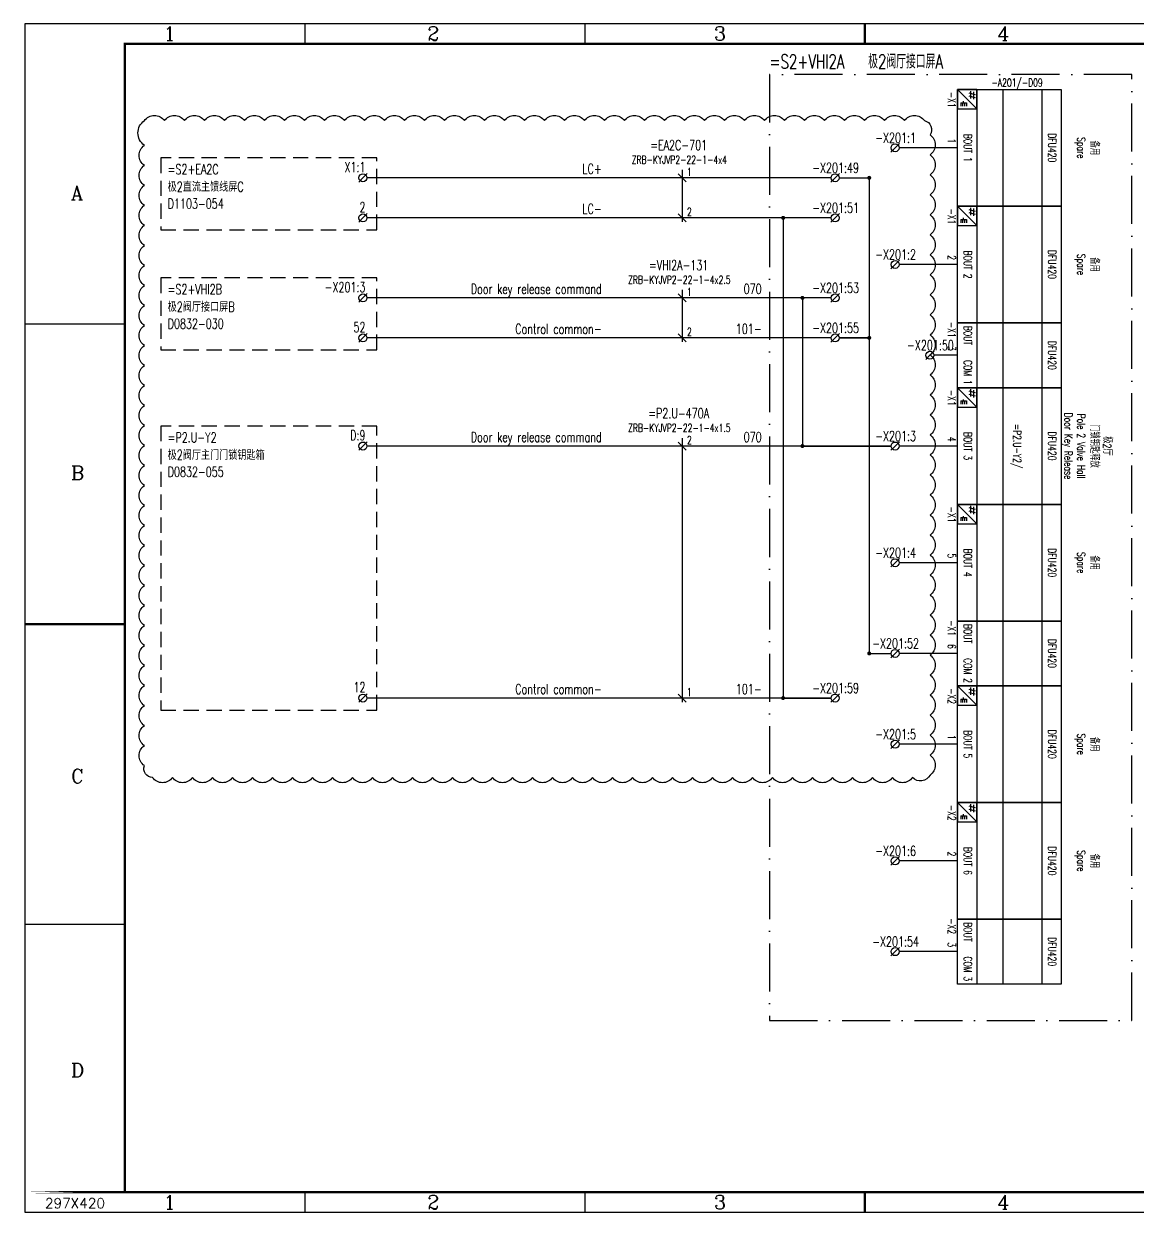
# Model space of a CAD drawing. Header units: millimetres. Extents: x 0 to 420, y 0 to 297.
# Drawn here: x -0.3 to 278.3, y 0 to 297 of the extents above; entities that cross this region are included whole.
import ezdxf
from ezdxf.enums import TextEntityAlignment as Align

# ---------------------------------------------------------------- set-up
doc = ezdxf.new("R2010")
doc.units = ezdxf.units.MM
for name, pattern in [('ACAD_ISO10W100', [18, 12, -3, 0, -3]), ('DASHED', [19.05, 12.7, -6.35]), ('LTY1', [0])]:
    doc.linetypes.add(name, pattern=pattern)
doc.layers.add('GPDRAW', color=1, linetype='Continuous')
doc.layers.add('PEN4', color=7, linetype='LTY1')
doc.styles.add('ECL', font='SIMFANG_2312.TTF', dxfattribs={"width": 0.7, "height": 3})
doc.styles.add('elec', font='romans.shx', dxfattribs={"width": 0.7, "bigfont": 'hzdx1.shx'})
doc.styles.add('GPDRAW', font='txt.shx', dxfattribs={"height": 2.5, "bigfont": 'hzfs.shx'})
doc.styles.add('ROMANC', font='romanc')
doc.styles.get("Standard").update_dxf_attribs({"font": 'romans.shx', "bigfont": 'hzdx1.shx'})

# ---------------------------------------------------------------- blocks, each defined once
blk = doc.blocks.new('gpdraw')
at = {"color": 2}
for points in [[(1041.81, -82.7), (651.81, -82.7), (651.81, 204.3), (1041.81, 204.3)], [(912.31, -4.11), (1041.81, -4.11), (1041.81, -82.7), (912.31, -82.7)]]:
    blk.add_lwpolyline(points, close=True, dxfattribs=at)
blk = doc.blocks.new('tmInLR')
at = {"color": 0}
for q in [(1.06, 1.06), (-1.06, -1.06)]:
    blk.add_line((0, 0), q, dxfattribs=at)
blk.add_circle((0, 0), 1, dxfattribs=at)
at = {"color": 0, "style": 'elec', "width": 0.7}
blk.add_text('1.5', height=0.000667, dxfattribs=at).set_placement((0.71, 0.71))
at = {"color": 0, "style": 'elec', "width": 0.7, "flags": 1}
for tag, p in [('DESC', (0.07, 4.37)), ('TERNO', (0.13, 1.25))]:
    blk.add_attdef(tag, text='', height=2.5, dxfattribs=at).set_placement(p, align=Align.CENTER)
at = {"color": 0, "style": 'elec', "width": 0.7}
blk.add_attdef('NO', text='', height=2.5, dxfattribs=at).set_placement((0.13, 1.25), align=Align.CENTER)
blk = doc.blocks.new('*U28', base_point=(202.55, 258.5))
blk.add_lwpolyline([(203.55, 258.5), (211.08, 258.5), (211.08, 218.5), (203.55, 218.5)])
at = {"const_width": 0.5}
for points in [[(210.83, 258.5, 1), (211.33, 258.5, 1), (210.83, 258.5, 1)], [(210.83, 218.5, 1), (211.33, 218.5, 1), (210.83, 218.5, 1)]]:
    blk.add_lwpolyline(points, format="xyb", dxfattribs=at)
at = {"style": 'elec'}
for tag, p in [('DIC1', (213.08, 258.5)), ('CODE', (215.08, 238.5)), ('DIC2', (213.08, 218.5))]:
    blk.add_attdef(tag, p, '', height=3, dxfattribs=at)
blk = doc.blocks.new('*U29', base_point=(202.55, 218.5))
blk.add_lwpolyline([(203.55, 218.5), (211.08, 218.5), (211.08, 139.64), (216.55, 139.64)])
at = {"const_width": 0.5}
for points in [[(210.83, 218.5, 1), (211.33, 218.5, 1), (210.83, 218.5, 1)], [(210.83, 139.64, 1), (211.33, 139.64, 1), (210.83, 139.64, 1)]]:
    blk.add_lwpolyline(points, format="xyb", dxfattribs=at)
at = {"style": 'elec'}
for tag, p in [('DIC1', (213.08, 218.5)), ('CODE', (215.08, 179.07)), ('DIC2', (213.08, 139.64))]:
    blk.add_attdef(tag, p, '', height=3, dxfattribs=at)
blk = doc.blocks.new('*U30', base_point=(202.55, 228.5))
at = {"const_width": 0.5}
for points in [[(194.13, 228.5, 1), (194.63, 228.5, 1), (194.13, 228.5, 1)], [(194.13, 191.48, 1), (194.63, 191.48, 1), (194.13, 191.48, 1)]]:
    blk.add_lwpolyline(points, format="xyb", dxfattribs=at)
blk.add_lwpolyline([(201.55, 228.5), (194.38, 228.5), (194.38, 191.48), (216.55, 191.48)])
at = {"style": 'elec'}
for tag, p in [('DIC1', (196.38, 228.5)), ('CODE', (198.38, 209.99)), ('DIC2', (196.38, 191.48))]:
    blk.add_attdef(tag, p, '', height=3, dxfattribs=at)
blk = doc.blocks.new('*U31', base_point=(202.55, 248.5))
at = {"const_width": 0.5}
for points in [[(189.3, 248.5, 1), (189.8, 248.5, 1), (189.3, 248.5, 1)], [(189.3, 128.5, 1), (189.8, 128.5, 1), (189.3, 128.5, 1)]]:
    blk.add_lwpolyline(points, format="xyb", dxfattribs=at)
blk.add_lwpolyline([(201.55, 248.5), (189.55, 248.5), (189.55, 128.5), (201.55, 128.5)])
at = {"style": 'elec'}
for tag, p in [('DIC1', (191.55, 248.5)), ('CODE', (193.55, 188.5)), ('DIC2', (191.55, 128.5))]:
    blk.add_attdef(tag, p, '', height=3, dxfattribs=at)
blk = doc.blocks.new('*U32')
at = {"color": 7, "linetype": 'DASHED', "ltscale": 0.3}
blk.add_lwpolyline([(0, 0), (0, -70.98), (54.04, -70.98), (54.04, 0), (0, 0)], dxfattribs=at)
at = {"color": 7, "style": 'elec', "width": 0.7}
for tag, p in [('EQUCODE', (1.73, -4.11)), ('EQUNAME', (1.73, -8.46)), ('DWGNO0', (1.73, -12.7))]:
    blk.add_attdef(tag, p, '', height=2.5, dxfattribs=at)
blk = doc.blocks.new('*U33', base_point=(201.55, 128.5))
at = {"color": 7}
blk.add_lwpolyline([(201.55, 128.5), (201.55, 128.5), (201.55, 128.5), (85.49, 128.5)], dxfattribs=at)
at = {"color": 7, "style": 'elec', "width": 0.7}
for tag, p in [('WireSerial', (73.17, 129.5)), ('BSHORTCABLESERIAL', (102.17, 129.5)), ('WireDescription', (106.17, 129.5)), ('BSCREEN', (114.17, 129.5)), ('ToOtherEqu', (130.17, 129.5)), ('IsDesignWire', (148.17, 129.5)), ('LoopCode', (146.17, 129.5)), ('InOut', (148.17, 129.5)), ('SCREEN', (161.17, 129.5)), ('SHORTCABLESERIAL', (185.17, 129.5))]:
    blk.add_attdef(tag, text='', height=2.5, dxfattribs=at).set_placement(p, align=Align.RIGHT)
blk = doc.blocks.new('*U34', base_point=(216.55, 191.48))
at = {"color": 7}
blk.add_lwpolyline([(216.55, 191.48), (216.55, 191.48), (216.55, 191.48), (85.49, 191.48)], dxfattribs=at)
at = {"color": 7, "style": 'elec', "width": 0.7}
for tag, p in [('WireSerial', (73.17, 192.48)), ('BSHORTCABLESERIAL', (102.17, 192.48)), ('WireDescription', (106.17, 192.48)), ('BSCREEN', (114.17, 192.48)), ('ToOtherEqu', (130.17, 192.48)), ('IsDesignWire', (148.17, 192.48)), ('LoopCode', (146.17, 192.48)), ('InOut', (148.17, 192.48)), ('SCREEN', (161.17, 192.48)), ('SHORTCABLESERIAL', (185.17, 192.48))]:
    blk.add_attdef(tag, text='', height=2.5, dxfattribs=at).set_placement(p, align=Align.RIGHT)
blk = doc.blocks.new('*U35')
at = {"color": 7, "linetype": 'DASHED', "ltscale": 0.3}
blk.add_lwpolyline([(0, 0), (0, -18), (54.04, -18), (54.04, 0), (0, 0)], dxfattribs=at)
at = {"color": 7, "style": 'elec', "width": 0.7}
for tag, p in [('EQUCODE', (1.73, -4.11)), ('EQUNAME', (1.73, -8.46)), ('DWGNO0', (1.73, -12.7))]:
    blk.add_attdef(tag, p, '', height=2.5, dxfattribs=at)
blk = doc.blocks.new('*U36', base_point=(201.55, 218.5))
at = {"color": 7}
blk.add_lwpolyline([(201.55, 218.5), (201.55, 218.5), (201.55, 218.5), (85.49, 218.5)], dxfattribs=at)
at = {"color": 7, "style": 'elec', "width": 0.7}
for tag, p in [('WireSerial', (73.17, 219.5)), ('BSHORTCABLESERIAL', (102.17, 219.5)), ('WireDescription', (106.17, 219.5)), ('BSCREEN', (114.17, 219.5)), ('ToOtherEqu', (130.17, 219.5)), ('IsDesignWire', (148.17, 219.5)), ('LoopCode', (146.17, 219.5)), ('InOut', (148.17, 219.5)), ('SCREEN', (161.17, 219.5)), ('SHORTCABLESERIAL', (185.17, 219.5))]:
    blk.add_attdef(tag, text='', height=2.5, dxfattribs=at).set_placement(p, align=Align.RIGHT)
blk = doc.blocks.new('*U37', base_point=(201.55, 228.5))
at = {"color": 7}
blk.add_lwpolyline([(201.55, 228.5), (201.55, 228.5), (201.55, 228.5), (85.49, 228.5)], dxfattribs=at)
at = {"color": 7, "style": 'elec', "width": 0.7}
for tag, p in [('WireSerial', (73.17, 229.5)), ('BSHORTCABLESERIAL', (102.17, 229.5)), ('WireDescription', (106.17, 229.5)), ('BSCREEN', (114.17, 229.5)), ('ToOtherEqu', (130.17, 229.5)), ('IsDesignWire', (148.17, 229.5)), ('LoopCode', (146.17, 229.5)), ('InOut', (148.17, 229.5)), ('SCREEN', (161.17, 229.5)), ('SHORTCABLESERIAL', (185.17, 229.5))]:
    blk.add_attdef(tag, text='', height=2.5, dxfattribs=at).set_placement(p, align=Align.RIGHT)
blk = doc.blocks.new('*U38')
at = {"color": 7, "linetype": 'DASHED', "ltscale": 0.3}
blk.add_lwpolyline([(0, 0), (0, -18), (54.04, -18), (54.04, 0), (0, 0)], dxfattribs=at)
at = {"color": 7, "style": 'elec', "width": 0.7}
for tag, p in [('EQUCODE', (1.73, -4.11)), ('EQUNAME', (1.73, -8.46)), ('DWGNO0', (1.73, -12.7))]:
    blk.add_attdef(tag, p, '', height=2.5, dxfattribs=at)
blk = doc.blocks.new('*U39', base_point=(201.55, 248.5))
at = {"color": 7}
blk.add_lwpolyline([(201.55, 248.5), (201.55, 248.5), (201.55, 248.5), (85.49, 248.5)], dxfattribs=at)
at = {"color": 7, "style": 'elec', "width": 0.7}
for tag, p in [('WireSerial', (73.17, 249.5)), ('BSHORTCABLESERIAL', (102.17, 249.5)), ('WireDescription', (106.17, 249.5)), ('BSCREEN', (114.17, 249.5)), ('ToOtherEqu', (130.17, 249.5)), ('IsDesignWire', (148.17, 249.5)), ('LoopCode', (146.17, 249.5)), ('InOut', (148.17, 249.5)), ('SCREEN', (161.17, 249.5)), ('SHORTCABLESERIAL', (185.17, 249.5))]:
    blk.add_attdef(tag, text='', height=2.5, dxfattribs=at).set_placement(p, align=Align.RIGHT)
blk = doc.blocks.new('*U40', base_point=(201.55, 258.5))
at = {"color": 7}
blk.add_lwpolyline([(201.55, 258.5), (201.55, 258.5), (201.55, 258.5), (85.49, 258.5)], dxfattribs=at)
at = {"color": 7, "style": 'elec', "width": 0.7}
for tag, p in [('WireSerial', (73.17, 259.5)), ('BSHORTCABLESERIAL', (102.17, 259.5)), ('WireDescription', (106.17, 259.5)), ('BSCREEN', (114.17, 259.5)), ('ToOtherEqu', (130.17, 259.5)), ('IsDesignWire', (148.17, 259.5)), ('LoopCode', (146.17, 259.5)), ('InOut', (148.17, 259.5)), ('SCREEN', (161.17, 259.5)), ('SHORTCABLESERIAL', (185.17, 259.5))]:
    blk.add_attdef(tag, text='', height=2.5, dxfattribs=at).set_placement(p, align=Align.RIGHT)
blk = doc.blocks.new('*U41')
at = {"color": 7}
blk.add_line((-1, 1), (1, -1), dxfattribs=at)
blk = doc.blocks.new('*U42')
at = {"color": 7}
blk.add_line((0, 2), (0, -11), dxfattribs=at)
for p in [(0, 0), (0, -10)]:
    blk.add_blockref('*U41', p, dxfattribs=at)
at = {"color": 7, "style": 'elec', "width": 0.7}
for tag, height, p in [('WIRECODE', 2.5, (-0.84, 6.92)), ('WIRETYPE', 2, (-0.67, 3.53))]:
    blk.add_attdef(tag, text='', height=height, dxfattribs=at).set_placement(p, align=Align.CENTER)
for tag, p in [('WIRENO1', (1.24, 0.49)), ('WIRENO2', (1.24, -9.51))]:
    blk.add_attdef(tag, p, '', height=2, dxfattribs=at)
blk = doc.blocks.new('*U43')
at = {"color": 7}
blk.add_line((-1, 1), (1, -1), dxfattribs=at)
blk = doc.blocks.new('*U44')
at = {"color": 7}
blk.add_line((0, 2), (0, -11), dxfattribs=at)
for p in [(0, 0), (0, -10)]:
    blk.add_blockref('*U43', p, dxfattribs=at)
at = {"color": 7, "style": 'elec', "width": 0.7}
for tag, height, p in [('WIRECODE', 2.5, (-0.84, 6.92)), ('WIRETYPE', 2, (-0.67, 3.53))]:
    blk.add_attdef(tag, text='', height=height, dxfattribs=at).set_placement(p, align=Align.CENTER)
for tag, p in [('WIRENO1', (1.24, 0.49)), ('WIRENO2', (1.24, -9.51))]:
    blk.add_attdef(tag, p, '', height=2, dxfattribs=at)
blk = doc.blocks.new('*U45')
at = {"color": 7}
blk.add_line((-1, 1), (1, -1), dxfattribs=at)
blk = doc.blocks.new('*U46')
at = {"color": 7}
blk.add_line((0, 2), (0, -63.98), dxfattribs=at)
for p in [(0, 0), (0, -62.98)]:
    blk.add_blockref('*U45', p, dxfattribs=at)
at = {"color": 7, "style": 'elec', "width": 0.7}
for tag, height, p in [('WIRECODE', 2.5, (-0.84, 6.92)), ('WIRETYPE', 2, (-0.67, 3.53))]:
    blk.add_attdef(tag, text='', height=height, dxfattribs=at).set_placement(p, align=Align.CENTER)
for tag, p in [('WIRENO1', (1.24, 0.49)), ('WIRENO2', (1.24, -62.49))]:
    blk.add_attdef(tag, p, '', height=2, dxfattribs=at)
blk = doc.blocks.new('*U47', base_point=(186.17, 284.34))
at = {"linetype": 'ACAD_ISO10W100'}
blk.add_lwpolyline([(186.17, 284.34), (186.17, 47.88), (276.76, 47.88), (276.76, 284.34)], close=True, dxfattribs=at)
at = {"style": 'elec', "width": 0.7}
for tag, p in [('EquCode', (186.17, 285.84)), ('EquDesCode', (186.17, 285.84)), ('DDCode', (236.17, 285.84)), ('EquName', (236.17, 285.84)), ('EquPlace', (286.17, 285.84))]:
    blk.add_attdef(tag, p, '', height=3.5, dxfattribs=at)
blk = doc.blocks.new('tmL')
at = {"color": 0}
for q in [(1.06, 1.06), (-1.06, -1.06)]:
    blk.add_line((0, 0), q, dxfattribs=at)
blk.add_circle((0, 0), 1, dxfattribs=at)
at = {"color": 0, "style": 'elec', "width": 0.7}
blk.add_text('1.5', height=0.000667, dxfattribs=at).set_placement((0.71, 0.71))
blk.add_attdef('ObjTerm.Name', text='', height=2.5, dxfattribs=at).set_placement((0.64, 1.44), align=Align.RIGHT)
at = {"color": 0, "style": 'elec', "width": 0.7, "flags": 1}
blk.add_attdef('TERNO', text='', height=2.5, dxfattribs=at).set_placement((0.64, 1.44), align=Align.RIGHT)
at = {"color": 0, "style": 'elec', "width": 0.7}
blk.add_attdef('ObjFile.DwgNo', text='', height=2.5, dxfattribs=at).set_placement((-1.73, -0.73), align=Align.BOTTOM_RIGHT)
blk = doc.blocks.new('XXDAFRAM-CH-HENG-A3')
at = {"color": 1}
for p, q in [((70, 297), (70, 292)), ((140, 297), (140, 292)), ((0, 222), (25, 222)), ((0, 72), (25, 72)), ((70, 5), (70, 0)), ((140, 5), (140, 0))]:
    blk.add_line(p, q, dxfattribs=at)
at = {"color": 1, "lineweight": 50}
for p, q in [((210, 297), (210, 292)), ((0, 147), (25, 147)), ((210, 5), (210, 0))]:
    blk.add_line(p, q, dxfattribs=at)
at = {"color": 1}
blk.add_lwpolyline([(0, 0), (420, 0), (420, 297), (0, 297)], close=True, dxfattribs=at)
at = {"color": 1, "const_width": 0.6}
for points in [[(25, 5), (415, 5), (415, 292), (25, 292)], [(0, 5), (25, 5), (25, 5), (0, 5)]]:
    blk.add_lwpolyline(points, close=True, dxfattribs=at)
at = {"color": 1, "style": 'ROMANC'}
for s, p in [('1', (36.13, 292.79)), ('2', (102.08, 292.79)), ('3', (173.76, 292.79)), ('4', (244.59, 292.79)), ('1', (36.13, 0.79)), ('2', (102.08, 0.79)), ('3', (173.76, 0.79)), ('4', (244.59, 0.79))]:
    blk.add_text(s, height=3.5, dxfattribs=at).set_placement(p, align=Align.CENTER)
for s, p in [('A', (11.51, 252.97)), ('B', (11.51, 183)), ('C', (11.51, 107.22)), ('D', (11.51, 33.72))]:
    blk.add_text(s, height=3.5, dxfattribs=at).set_placement(p)
at = {"linetype": 'Continuous', "style": 'ECL', "width": 0.7}
for tag, height, p in [('DESIGNSTATUS', 2.8, (407.01, 52.29)), ('ENDESIGNSTATUS', 2.8, (407.01, 47.38)), ('V', 2.8, (378.31, 42.42)), ('O', 2.8, (382.62, 42.42)), ('N', 2.8, (386.94, 42.42)), ('L', 2.8, (391.26, 42.42)), ('D', 2.8, (399.89, 42.42)), ('W', 2.8, (404.21, 42.42)), ('G', 2.8, (408.52, 42.42)), ('VEREN40', 2.8, (412.84, 42.42)), ('DWGNAME1', 3, (372.02, 30.89)), ('DWGENAME1', 3, (371.83, 27.23)), ('DWGNAME', 3, (371.83, 27.15)), ('DWGNAME2', 3, (371.83, 23.32)), ('DWGENAME', 3, (371.83, 23.3)), ('DWGENAME2', 3, (372.06, 19.64)), ('DWGNO', 3, (370.72, 8.72)), ('VEREN40', 3, (411.22, 8.72))]:
    blk.add_attdef(tag, text='', height=height, dxfattribs=at).set_placement(p, align=Align.MIDDLE)
at = {"style": 'ECL', "width": 0.7, "flags": 1}
for p in [(321.47, 31.79), (321.47, 26.19), (321.47, 20.59), (321.47, 14.99)]:
    blk.add_attdef('DATE', text='', height=3, dxfattribs=at).set_placement(p, align=Align.MIDDLE)
for tag, p in [('SJ1', (299.89, 28.99)), ('JH', (299.89, 23.39)), ('SH1', (299.89, 17.79)), ('PZ', (299.89, 12.19)), ('BL', (299.89, 5))]:
    blk.add_attdef(tag, p, '', height=3, dxfattribs=at)
at = {"layer": 'GPDRAW', "color": 1, "linetype": 'Continuous', "style": 'GPDRAW'}
blk.add_text('297X420', height=2.5, dxfattribs=at).set_placement((5, 1))

msp = doc.modelspace()

# ---------------------------------------------------------------- linework, layer by layer
msp.add_line((233.13, 131.54), (259.05, 131.54))
at = {"color": 6}
msp.add_lwpolyline([(29.86, 272.81, -0.520567), (34.86, 272.81, -0.520567), (39.86, 272.81, -0.520567), (44.86, 272.81, -0.520567), (49.86, 272.81, -0.520567), (54.86, 272.81, -0.520567), (59.86, 272.81, -0.520567), (64.86, 272.81, -0.520567), (69.86, 272.81, -0.520567), (74.86, 272.81, -0.520567), (79.86, 272.81, -0.520567), (84.86, 272.81, -0.520567), (89.86, 272.81, -0.520567), (94.86, 272.81, -0.520567), (99.86, 272.81, -0.520567), (104.86, 272.81, -0.520567), (109.86, 272.81, -0.520567), (114.86, 272.81, -0.520567), (119.86, 272.81, -0.520567), (124.86, 272.81, -0.520567), (129.86, 272.81, -0.520567), (134.86, 272.81, -0.520567), (139.86, 272.81, -0.520567), (144.86, 272.81, -0.520567), (149.86, 272.81, -0.520567), (154.86, 272.81, -0.520567), (159.86, 272.81, -0.520567), (164.86, 272.81, -0.520567), (169.86, 272.81, -0.520567), (174.86, 272.81, -0.520567), (179.86, 272.81, -0.520567), (184.86, 272.81, -0.520567), (189.86, 272.81, -0.520567), (194.86, 272.81, -0.520567), (199.86, 272.81, -0.520567), (204.86, 272.81, -0.520567), (209.86, 272.81, -0.520567), (214.86, 272.81, -0.520567), (219.86, 272.81, -0.520567), (224.86, 272.81, -0.520567), (226.29, 269.24, -0.520567), (226.29, 264.24, -0.520567), (226.29, 259.24, -0.520567), (226.29, 254.24, -0.520567), (226.29, 249.24, -0.520567), (226.29, 244.24, -0.520567), (226.29, 239.24, -0.520567), (226.29, 234.24, -0.520567), (226.29, 229.24, -0.520567), (226.29, 224.24, -0.520567), (226.29, 219.24, -0.520567), (226.29, 214.24, -0.520567), (226.29, 209.24, -0.520567), (226.29, 204.24, -0.520567), (226.29, 199.24, -0.520567), (226.29, 194.24, -0.520567), (226.29, 189.24, -0.520567), (226.29, 184.24, -0.520567), (226.29, 179.24, -0.520567), (226.29, 174.24, -0.520567), (226.29, 169.24, -0.520567), (226.29, 164.24, -0.520567), (226.29, 159.24, -0.520567), (226.29, 154.24, -0.520567), (226.29, 149.24, -0.520567), (226.29, 144.24, -0.520567), (226.29, 139.24, -0.520567), (226.29, 134.24, -0.520567), (226.29, 129.24, -0.520567), (226.29, 124.24, -0.520567), (226.29, 119.24, -0.520567), (226.29, 114.24, -0.520567), (226.29, 109.24, -0.520567), (221.89, 108.64, -0.520567), (216.89, 108.64, -0.520567), (211.89, 108.64, -0.520567), (206.89, 108.64, -0.520567), (201.89, 108.64, -0.520567), (196.89, 108.64, -0.520567), (191.89, 108.64, -0.520567), (186.89, 108.64, -0.520567), (181.89, 108.64, -0.520567), (176.89, 108.64, -0.520567), (171.89, 108.64, -0.520567), (166.89, 108.64, -0.520567), (161.89, 108.64, -0.520567), (156.89, 108.64, -0.520567), (151.89, 108.64, -0.520567), (146.89, 108.64, -0.520567), (141.89, 108.64, -0.520567), (136.89, 108.64, -0.520567), (131.89, 108.64, -0.520567), (126.89, 108.64, -0.520567), (121.89, 108.64, -0.520567), (116.89, 108.64, -0.520567), (111.89, 108.64, -0.520567), (106.89, 108.64, -0.520567), (101.89, 108.64, -0.520567), (96.89, 108.64, -0.520567), (91.89, 108.64, -0.520567), (86.89, 108.64, -0.520567), (81.89, 108.64, -0.520567), (76.89, 108.64, -0.520567), (71.89, 108.64, -0.520567), (66.89, 108.64, -0.520567), (61.89, 108.64, -0.520567), (56.89, 108.64, -0.520567), (51.89, 108.64, -0.520567), (46.89, 108.64, -0.520567), (41.89, 108.64, -0.520567), (36.89, 108.64, -0.520567), (31.89, 108.64, -0.520567), (29.86, 111.61, -0.520567), (29.86, 116.61, -0.520567), (29.86, 121.61, -0.520567), (29.86, 126.61, -0.520567), (29.86, 131.61, -0.520567), (29.86, 136.61, -0.520567), (29.86, 141.61, -0.520567), (29.86, 146.61, -0.520567), (29.86, 151.61, -0.520567), (29.86, 156.61, -0.520567), (29.86, 161.61, -0.520567), (29.86, 166.61, -0.520567), (29.86, 171.61, -0.520567), (29.86, 176.61, -0.520567), (29.86, 181.61, -0.520567), (29.86, 186.61, -0.520567), (29.86, 191.61, -0.520567), (29.86, 196.61, -0.520567), (29.86, 201.61, -0.520567), (29.86, 206.61, -0.520567), (29.86, 211.61, -0.520567), (29.86, 216.61, -0.520567), (29.86, 221.61, -0.520567), (29.86, 226.61, -0.520567), (29.86, 231.61, -0.520567), (29.86, 236.61, -0.520567), (29.86, 241.61, -0.520567), (29.86, 246.61, -0.520567), (29.86, 251.61, -0.520567), (29.86, 256.61, -0.520567), (29.86, 261.61, -0.520567), (29.86, 266.61, -0.520567)], format="xyb", close=True, dxfattribs=at)
at = {"layer": 'PEN4'}
for p, q in [((233.13, 251.42), (233.13, 280.58)), ((233.13, 280.58), (259.05, 280.58)), ((237.99, 280.58), (233.13, 280.58)), ((233.13, 280.58), (233.13, 275.72)), ((237.99, 275.72), (233.13, 280.58)), ((235.97, 279.77), (237.59, 279.36)), ((236.37, 280.17), (236.37, 278.35)), ((237.18, 279.97), (237.18, 278.15)), ((237.99, 280.58), (237.99, 251.42)), ((237.99, 275.72), (237.99, 280.58)), ((244.47, 280.58), (244.47, 251.42)), ((254.19, 280.58), (254.19, 251.42)), ((259.05, 280.58), (259.05, 251.42)), ((233.94, 277.26), (235.4, 277.26)), ((233.94, 277.26), (233.94, 276.45)), ((234.43, 277.26), (234.43, 276.45)), ((234.67, 277.26), (234.67, 277.66)), ((234.91, 277.26), (234.91, 276.45)), ((235.4, 277.26), (235.4, 276.45)), ((235.97, 278.96), (237.59, 278.55)), ((233.13, 275.72), (237.99, 275.72)), ((229.89, 266), (218.55, 266)), ((233.13, 266), (229.89, 266)), ((233.13, 222.26), (233.13, 251.42)), ((233.13, 251.42), (259.05, 251.42)), ((237.99, 251.42), (233.13, 251.42)), ((233.13, 251.42), (233.13, 246.56)), ((237.99, 246.56), (233.13, 251.42)), ((259.05, 251.42), (233.13, 251.42)), ((235.97, 250.61), (237.59, 250.2)), ((235.97, 249.8), (237.59, 249.39)), ((236.37, 251.01), (236.37, 249.19)), ((237.18, 250.81), (237.18, 248.99)), ((237.99, 251.42), (237.99, 222.26)), ((237.99, 246.56), (237.99, 251.42)), ((244.47, 251.42), (244.47, 222.26)), ((254.19, 251.42), (254.19, 222.26)), ((259.05, 251.42), (259.05, 222.26)), ((233.13, 246.56), (237.99, 246.56)), ((233.94, 248.1), (235.4, 248.1)), ((233.94, 248.1), (233.94, 247.29)), ((234.43, 248.1), (234.43, 247.29)), ((234.67, 248.1), (234.67, 248.5)), ((234.91, 248.1), (234.91, 247.29)), ((235.4, 248.1), (235.4, 247.29)), ((229.89, 236.84), (218.55, 236.84)), ((233.13, 236.84), (229.89, 236.84)), ((259.05, 222.26), (233.13, 222.26)), ((233.13, 206.06), (233.13, 222.26)), ((233.13, 222.26), (259.05, 222.26)), ((237.99, 222.26), (237.99, 206.06)), ((244.47, 222.26), (244.47, 206.06)), ((254.19, 222.26), (254.19, 206.06)), ((259.05, 222.26), (259.05, 206.06)), ((229.89, 214.16), (227.25, 214.16)), ((233.13, 214.16), (229.89, 214.16)), ((233.13, 176.9), (233.13, 206.06)), ((233.13, 206.06), (259.05, 206.06)), ((237.99, 206.06), (233.13, 206.06)), ((233.13, 206.06), (233.13, 201.2)), ((237.99, 201.2), (233.13, 206.06)), ((259.05, 206.06), (233.13, 206.06)), ((235.97, 205.25), (237.59, 204.84)), ((236.37, 205.65), (236.37, 203.83)), ((237.18, 205.45), (237.18, 203.63)), ((237.99, 206.06), (237.99, 176.9)), ((237.99, 201.2), (237.99, 206.06)), ((244.47, 206.06), (244.47, 176.9)), ((254.19, 206.06), (254.19, 176.9)), ((259.05, 206.06), (259.05, 176.9)), ((259.05, 206.06), (259.05, 176.9)), ((233.94, 202.74), (235.4, 202.74)), ((233.94, 202.74), (233.94, 201.93)), ((234.43, 202.74), (234.43, 201.93)), ((234.67, 202.74), (234.67, 203.14)), ((234.91, 202.74), (234.91, 201.93)), ((235.4, 202.74), (235.4, 201.93)), ((235.97, 204.44), (237.59, 204.03)), ((233.13, 201.2), (237.99, 201.2)), ((229.89, 191.48), (218.55, 191.48)), ((233.13, 191.48), (229.89, 191.48)), ((233.13, 147.74), (233.13, 176.9)), ((233.13, 176.9), (259.05, 176.9)), ((237.99, 176.9), (233.13, 176.9)), ((233.13, 176.9), (233.13, 172.04)), ((237.99, 172.04), (233.13, 176.9)), ((259.05, 176.9), (233.13, 176.9)), ((235.97, 176.09), (237.59, 175.68)), ((235.97, 175.28), (237.59, 174.87)), ((236.37, 176.49), (236.37, 174.67)), ((237.18, 176.29), (237.18, 174.47)), ((237.99, 176.9), (237.99, 147.74)), ((237.99, 172.04), (237.99, 176.9)), ((244.47, 176.9), (244.47, 147.74)), ((254.19, 176.9), (254.19, 147.74)), ((259.05, 176.9), (259.05, 147.74)), ((233.94, 173.58), (235.4, 173.58)), ((233.94, 173.58), (233.94, 172.77)), ((234.43, 173.58), (234.43, 172.77)), ((234.67, 173.58), (234.67, 173.98)), ((234.91, 173.58), (234.91, 172.77)), ((235.4, 173.58), (235.4, 172.77)), ((233.13, 172.04), (237.99, 172.04)), ((229.89, 162.32), (218.55, 162.32)), ((233.13, 162.32), (229.89, 162.32)), ((259.05, 147.74), (233.13, 147.74)), ((233.13, 131.54), (233.13, 147.74)), ((233.13, 147.74), (259.05, 147.74)), ((237.99, 147.74), (237.99, 131.54)), ((244.47, 147.74), (244.47, 131.54)), ((254.19, 147.74), (254.19, 131.54)), ((259.05, 147.74), (259.05, 131.54)), ((229.89, 139.64), (218.55, 139.64)), ((233.13, 139.64), (229.89, 139.64)), ((233.13, 102.38), (233.13, 131.54)), ((233.13, 131.54), (259.05, 131.54)), ((237.99, 131.54), (233.13, 131.54)), ((233.13, 131.54), (233.13, 126.68)), ((237.99, 126.68), (233.13, 131.54)), ((259.05, 131.54), (233.13, 131.54)), ((235.97, 130.73), (237.59, 130.32)), ((236.37, 131.13), (236.37, 129.31)), ((237.18, 130.93), (237.18, 129.11)), ((237.99, 131.54), (237.99, 102.38)), ((237.99, 126.68), (237.99, 131.54)), ((244.47, 131.54), (244.47, 102.38)), ((254.19, 131.54), (254.19, 102.38)), ((259.05, 131.54), (259.05, 102.38)), ((233.94, 128.22), (235.4, 128.22)), ((233.94, 128.22), (233.94, 127.41)), ((234.43, 128.22), (234.43, 127.41)), ((234.67, 128.22), (234.67, 128.62)), ((234.91, 128.22), (234.91, 127.41)), ((235.4, 128.22), (235.4, 127.41)), ((235.97, 129.92), (237.59, 129.51)), ((233.13, 126.68), (237.99, 126.68)), ((229.89, 116.96), (218.55, 116.96)), ((233.13, 116.96), (229.89, 116.96)), ((259.05, 102.38), (233.13, 102.38)), ((233.13, 73.22), (233.13, 102.38)), ((233.13, 102.38), (259.05, 102.38)), ((237.99, 102.38), (233.13, 102.38)), ((233.13, 102.38), (233.13, 97.52)), ((237.99, 97.52), (233.13, 102.38)), ((235.97, 101.57), (237.59, 101.16)), ((236.37, 101.97), (236.37, 100.15)), ((237.18, 101.77), (237.18, 99.95)), ((237.99, 102.38), (237.99, 73.22)), ((237.99, 97.52), (237.99, 102.38)), ((244.47, 102.38), (244.47, 73.22)), ((254.19, 102.38), (254.19, 73.22)), ((259.05, 102.38), (259.05, 73.22)), ((233.94, 99.06), (235.4, 99.06)), ((233.94, 99.06), (233.94, 98.25)), ((234.43, 99.06), (234.43, 98.25)), ((234.67, 99.06), (234.67, 99.46)), ((234.91, 99.06), (234.91, 98.25)), ((235.4, 99.06), (235.4, 98.25)), ((235.97, 100.76), (237.59, 100.35)), ((233.13, 97.52), (237.99, 97.52)), ((229.89, 87.8), (218.55, 87.8)), ((233.13, 87.8), (229.89, 87.8)), ((259.05, 73.22), (233.13, 73.22)), ((233.13, 57.02), (233.13, 73.22)), ((233.13, 73.22), (259.05, 73.22)), ((237.99, 73.22), (237.99, 57.02)), ((244.47, 73.22), (244.47, 57.02)), ((254.19, 73.22), (254.19, 57.02)), ((259.05, 73.22), (259.05, 57.02)), ((229.89, 65.12), (218.55, 65.12)), ((233.13, 65.12), (229.89, 65.12)), ((259.05, 57.02), (233.13, 57.02))]:
    msp.add_line(p, q, dxfattribs=at)

# ---------------------------------------------------------------- block references
for name, p in [('XXDAFRAM-CH-HENG-A3', (0, 0)), ('gpdraw', (-626.81, 87.7)), ('*U28', (202.55, 258.5)), ('*U31', (202.55, 248.5)), ('*U30', (202.55, 228.5)), ('*U29', (202.55, 218.5))]:
    msp.add_blockref(name, p)
ref = msp.add_blockref('*U47', (186.17, 284.34))
ref.add_attrib('EquCode', '=S2+VHI2A', (186.17, 285.84), dxfattribs={"height": 3.5, "style": 'elec', "width": 0.7})
ref.add_attrib('EquName', '极2阀厅接口屏A', (210.82, 285.84), dxfattribs={"height": 3.5, "style": 'elec', "width": 0.7})
at = {"color": 7}
for name, p, values in [('*U42', (164.27, 258.5), {'WIRECODE': '=EA2C-701', 'WIRETYPE': 'ZRB-KYJVP2-22-1-4x4', 'WIRENO1': '1', 'WIRENO2': '2'}), ('*U38', (33.95, 263.5), {'EQUCODE': '=S2+EA2C', 'EQUNAME': '极2直流主馈线屏C', 'DWGNO0': 'D1103-054'}), ('*U44', (164.27, 228.5), {'WIRECODE': '=VHI2A-131', 'WIRETYPE': 'ZRB-KYJVP2-22-1-4x2.5', 'WIRENO1': '1', 'WIRENO2': '2'}), ('*U35', (33.95, 233.5), {'EQUCODE': '=S2+VHI2B', 'EQUNAME': '极2阀厅接口屏B', 'DWGNO0': 'D0832-030'}), ('*U46', (164.27, 191.48), {'WIRECODE': '=P2.U-470A', 'WIRETYPE': 'ZRB-KYJVP2-22-1-4x1.5', 'WIRENO1': '2', 'WIRENO2': '1'}), ('*U32', (33.95, 196.48), {'EQUCODE': '=P2.U-Y2', 'EQUNAME': '极2阀厅主门门锁钥匙箱', 'DWGNO0': 'D0832-055'}), ('tmL', (84.49, 191.48), {'ObjTerm.Name': 'D:9'})]:
    msp.add_blockref(name, p, dxfattribs=at).add_auto_attribs(values)
for name, p, values in [('tmInLR', (217.55, 266), {'NO': '-X201:1'}), ('tmL', (84.49, 258.5), {'ObjTerm.Name': 'X1:1'}), ('tmInLR', (202.55, 258.5), {'NO': '-X201:49'}), ('tmInLR', (202.55, 248.5), {'NO': '-X201:51'}), ('tmInLR', (217.55, 236.84), {'NO': '-X201:2'}), ('tmL', (84.49, 228.5), {'ObjTerm.Name': '-X201:3'}), ('tmInLR', (202.55, 228.5), {'NO': '-X201:53'}), ('tmInLR', (202.55, 218.5), {'NO': '-X201:55'}), ('tmInLR', (226.25, 214.16), {'NO': '-X201:50'}), ('tmInLR', (217.55, 191.48), {'NO': '-X201:3'}), ('tmInLR', (217.55, 162.32), {'NO': '-X201:4'}), ('tmInLR', (217.55, 139.64), {'NO': '-X201:52'}), ('tmInLR', (202.55, 128.5), {'NO': '-X201:59'}), ('tmInLR', (217.55, 116.96), {'NO': '-X201:5'}), ('tmInLR', (217.55, 87.8), {'NO': '-X201:6'}), ('tmInLR', (217.55, 65.12), {'NO': '-X201:54'})]:
    msp.add_blockref(name, p).add_auto_attribs(values)
ref = msp.add_blockref('*U40', (201.55, 258.5), dxfattribs=at)
ref.add_attrib('WireDescription', 'LC+', dxfattribs={"color": 7, "height": 2.5, "style": 'elec', "width": 0.7}).set_placement((144.17, 259.5), align=Align.RIGHT)
ref = msp.add_blockref('tmL', (84.49, 248.5))
ref.add_attrib('TERNO', '2', dxfattribs={"color": 0, "height": 2.5, "style": 'elec', "width": 0.7}).set_placement((85.13, 249.93), align=Align.RIGHT)
ref = msp.add_blockref('*U39', (201.55, 248.5), dxfattribs=at)
ref.add_attrib('WireDescription', 'LC-', dxfattribs={"color": 7, "height": 2.5, "style": 'elec', "width": 0.7}).set_placement((144.17, 249.5), align=Align.RIGHT)
ref = msp.add_blockref('*U37', (201.55, 228.5), dxfattribs=at)
ref.add_attrib('WireDescription', 'Door key release command', dxfattribs={"color": 7, "height": 2.5, "style": 'elec', "width": 0.7}).set_placement((144.17, 229.5), align=Align.RIGHT)
ref.add_attrib('LoopCode', '070', dxfattribs={"color": 7, "height": 2.5, "style": 'elec', "width": 0.7}).set_placement((184.17, 229.5), align=Align.RIGHT)
ref = msp.add_blockref('tmL', (84.49, 218.5))
ref.add_attrib('TERNO', '52', dxfattribs={"color": 0, "height": 2.5, "style": 'elec', "width": 0.7}).set_placement((85.13, 219.93), align=Align.RIGHT)
ref = msp.add_blockref('*U36', (201.55, 218.5), dxfattribs=at)
ref.add_attrib('WireDescription', 'Control common-', dxfattribs={"color": 7, "height": 2.5, "style": 'elec', "width": 0.7}).set_placement((144.17, 219.5), align=Align.RIGHT)
ref.add_attrib('LoopCode', '101-', dxfattribs={"color": 7, "height": 2.5, "style": 'elec', "width": 0.7}).set_placement((184.17, 219.5), align=Align.RIGHT)
ref = msp.add_blockref('*U34', (216.55, 191.48), dxfattribs=at)
ref.add_attrib('WireDescription', 'Door key release command', dxfattribs={"color": 7, "height": 2.5, "style": 'elec', "width": 0.7}).set_placement((144.17, 192.48), align=Align.RIGHT)
ref.add_attrib('LoopCode', '070', dxfattribs={"color": 7, "height": 2.5, "style": 'elec', "width": 0.7}).set_placement((184.17, 192.48), align=Align.RIGHT)
ref = msp.add_blockref('tmL', (84.49, 128.5), dxfattribs=at)
ref.add_attrib('TERNO', '12', dxfattribs={"color": 0, "height": 2.5, "style": 'elec', "width": 0.7}).set_placement((85.13, 129.93), align=Align.RIGHT)
ref = msp.add_blockref('*U33', (201.55, 128.5), dxfattribs=at)
ref.add_attrib('WireDescription', 'Control common-', dxfattribs={"color": 7, "height": 2.5, "style": 'elec', "width": 0.7}).set_placement((144.17, 129.5), align=Align.RIGHT)
ref.add_attrib('LoopCode', '101-', dxfattribs={"color": 7, "height": 2.5, "style": 'elec', "width": 0.7}).set_placement((184.17, 129.5), align=Align.RIGHT)

# ---------------------------------------------------------------- texts
at = {"width": 0.7}
msp.add_text('-A201/-D09', height=2, dxfattribs=at).set_placement((254.44, 281.29), align=Align.RIGHT)
at = {"layer": 'PEN4', "style": 'elec', "width": 0.7}
for s, p in [('-X1', (230.7, 276.04)), ('1', (230.7, 267.13)), ('-X1', (230.7, 246.88)), ('2', (230.7, 237.97)), ('-X1', (230.7, 218.53)), ('3', (230.7, 215.29)), ('COM 1', (234.75, 206.79)), ('-X1', (230.7, 201.52)), ('4', (230.7, 192.61)), ('-X1', (230.7, 172.36)), ('5', (230.7, 163.45)), ('-X1', (230.7, 144.01)), ('6', (230.7, 140.77)), ('COM 2', (234.75, 132.27)), ('-X2', (230.7, 127)), ('1', (230.7, 118.09)), ('-X2', (230.7, 97.84)), ('2', (230.7, 88.93)), ('-X2', (230.7, 69.49)), ('3', (230.7, 66.25)), ('COM 3', (234.75, 57.75))]:
    msp.add_text(s, height=2, rotation=270, dxfattribs=at).set_placement(p, align=Align.RIGHT)
for s, p in [('BOUT 1', (234.75, 266)), ('DFU420', (255.81, 266)), ('Spare', (263.1, 266)), ('备用', (266.34, 266)), ('BOUT 2', (234.75, 236.84)), ('DFU420', (255.81, 236.84)), ('Spare', (263.1, 236.84)), ('备用', (266.34, 236.84)), ('DFU420', (255.81, 214.16)), ('Door Key Release', (259.86, 191.48)), ('Pole 2 Valve Hall', (263.1, 191.48)), ('BOUT 3', (234.75, 191.48)), ('DFU420', (255.81, 191.48)), ('门锁钥匙释放', (266.34, 191.48)), ('极2厅', (269.58, 191.48)), ('BOUT 4', (234.75, 162.32)), ('DFU420', (255.81, 162.32)), ('Spare', (263.1, 162.32)), ('备用', (266.34, 162.32)), ('DFU420', (255.81, 139.64)), ('BOUT 5', (234.75, 116.96)), ('DFU420', (255.81, 116.96)), ('Spare', (263.1, 116.96)), ('备用', (266.34, 116.96)), ('BOUT 6', (234.75, 87.8)), ('DFU420', (255.81, 87.8)), ('Spare', (263.1, 87.8)), ('备用', (266.34, 87.8)), ('DFU420', (255.81, 65.12))]:
    msp.add_text(s, height=2, rotation=270, dxfattribs=at).set_placement(p, align=Align.CENTER)
for p in [(234.75, 221.53), (234.75, 147.01), (234.75, 72.49)]:
    msp.add_text('BOUT', height=2, rotation=270, dxfattribs=at).set_placement(p)
at = {"layer": 'PEN4', "color": 6, "style": 'elec', "width": 0.7}
msp.add_text('=P2.U-Y2/', height=2, rotation=270, dxfattribs=at).set_placement((247.1, 191.48), align=Align.CENTER)

doc.saveas('drawing.dxf')
